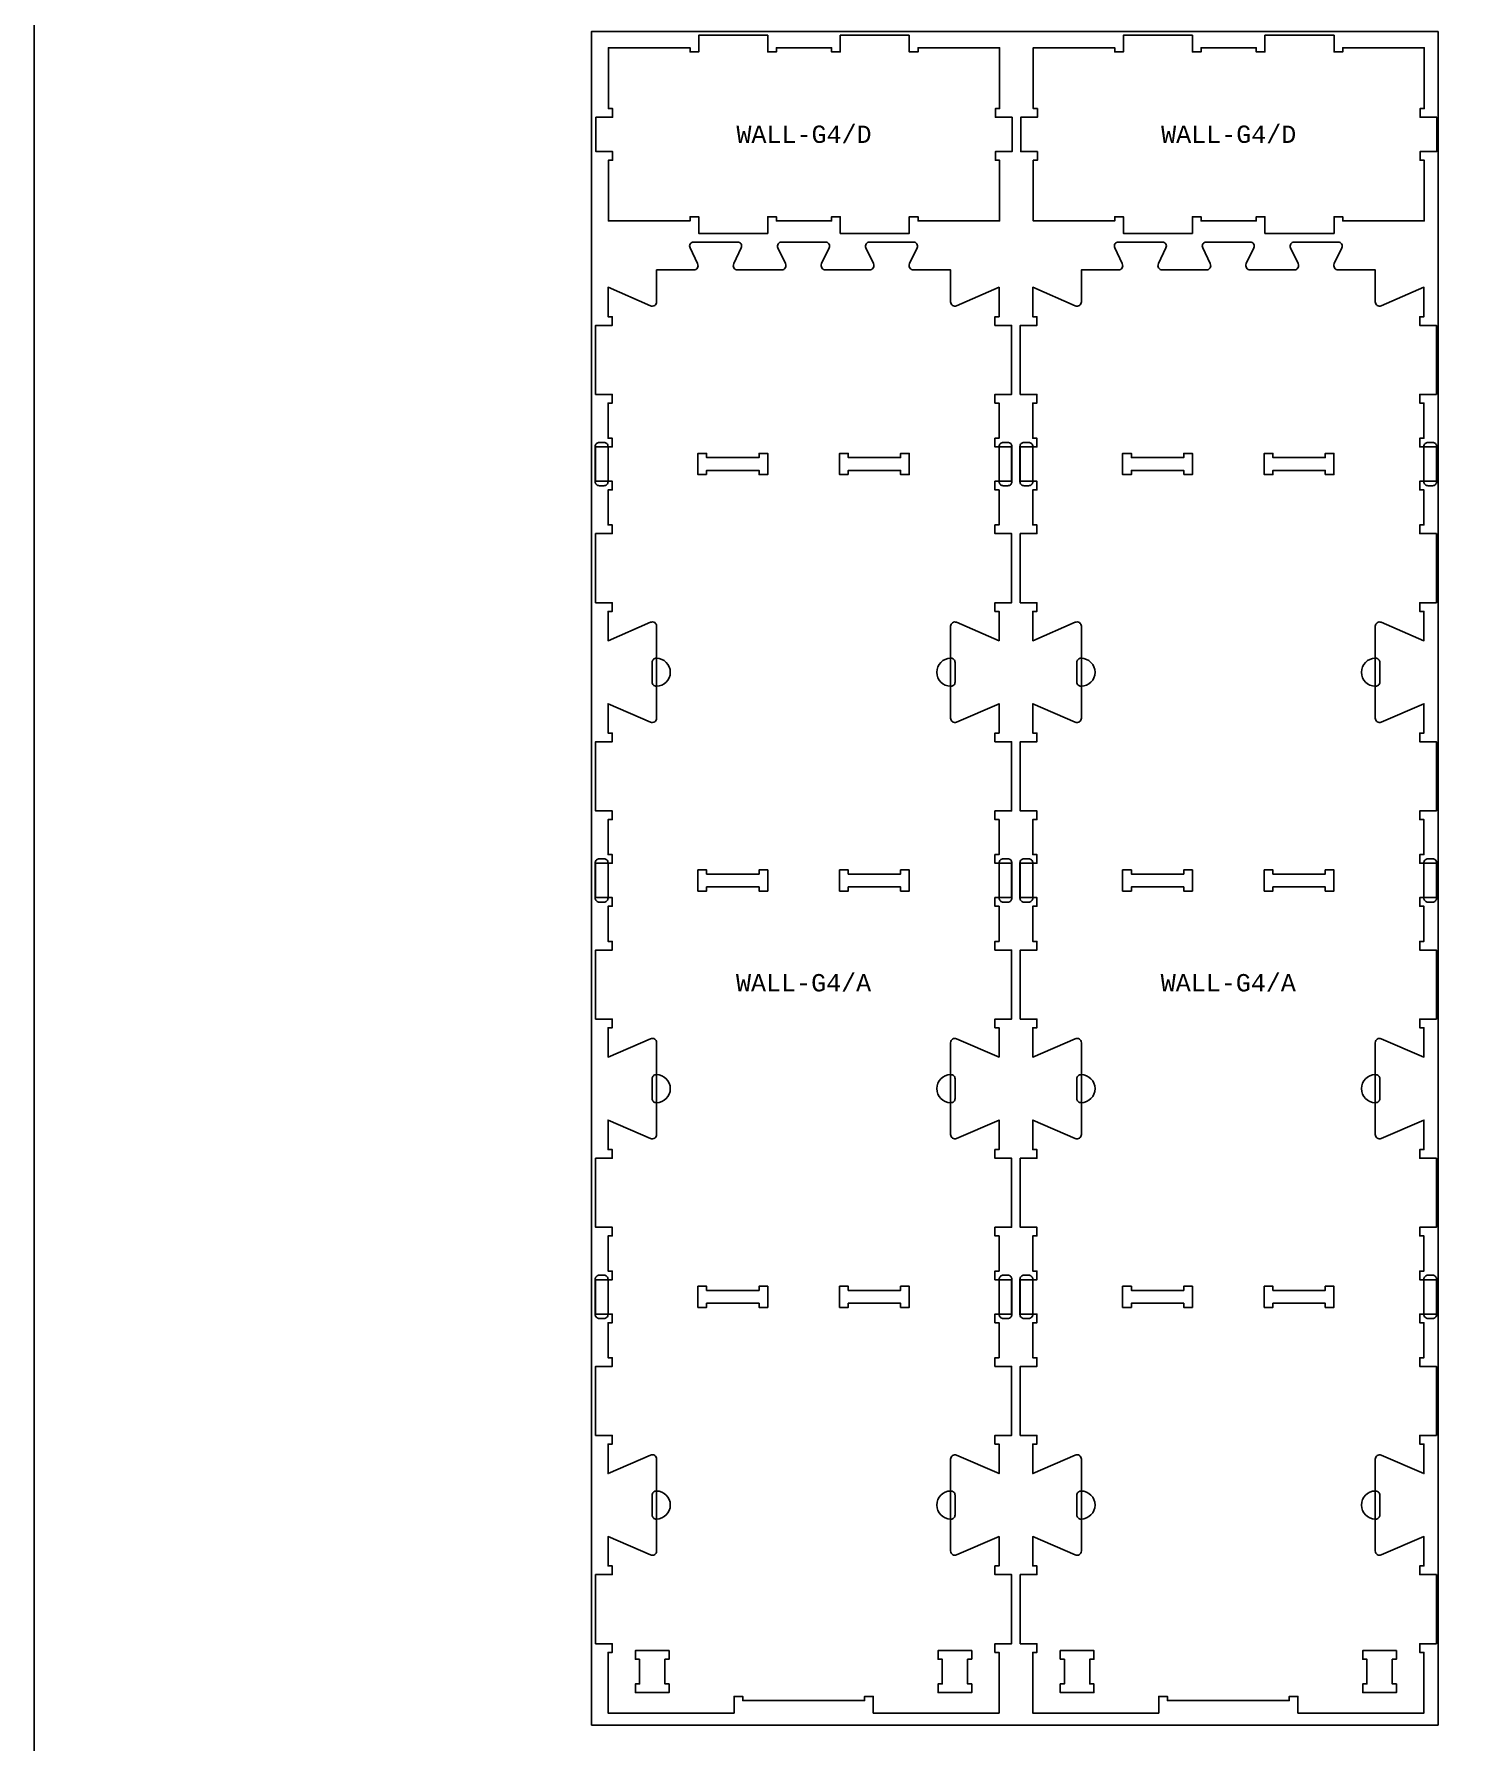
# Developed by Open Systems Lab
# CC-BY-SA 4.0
# Model space of a CAD drawing. Extents: x 0 to 12772, y 0 to 23683.
# Drawn here: x 0 to 2059, y 1267 to 3727 of the extents above; entities that cross this region are included whole.
import ezdxf

# ---------------------------------------------------------------- set-up
doc = ezdxf.new("R2010")
doc.units = 0
for name, color, linetype in [('0_SHEET_SPRUCEPLY_2440X122', 1, 'CONTINUOUS'), ('1_ANYTOOL_1MMDEEP_LABELS_S', 2, 'CONTINUOUS'), ('3_ANYTOOL_CUTTHROUGH_INSID', 4, 'CONTINUOUS'), ('4_ANYTOOL_CUTTHROUGH_OUTSI', 5, 'CONTINUOUS'), ('5_ANYTOOL_HALF_MILL_9MM_IN', 3, 'CONTINUOUS'), ('DONOTCUT', 7, 'CONTINUOUS')]:
    doc.layers.add(name, color=color, linetype=linetype)
doc.styles.add('MONOTXT_REGULAR', font='')
doc.styles.get('MONOTXT_REGULAR').set_extended_font_data('Monotxt')

msp = doc.modelspace()

# ---------------------------------------------------------------- linework, layer by layer
at = {"layer": '0_SHEET_SPRUCEPLY_2440X122'}
msp.add_lwpolyline([(803, 1290.9), (2023, 1290.9), (2023, 3730.9), (803, 3730.9)], close=True, dxfattribs=at)
at = {"layer": '3_ANYTOOL_CUTTHROUGH_INSID'}
for points in [[(969, 3092.6), (956.5, 3092.6), (956.5, 3123.1), (969, 3123.1), (969, 3117.1), (1044.5, 3117.1), (1044.5, 3123.1), (1057, 3123.1), (1057, 3092.6), (1044.5, 3092.6), (1044.5, 3098.6), (969, 3098.6)], [(1173, 3092.6), (1160.5, 3092.6), (1160.5, 3123.1), (1173, 3123.1), (1173, 3117.1), (1248.5, 3117.1), (1248.5, 3123.1), (1261, 3123.1), (1261, 3092.6), (1248.5, 3092.6), (1248.5, 3098.6), (1173, 3098.6)], [(1656.5, 3092.6), (1669, 3092.6), (1669, 3123.1), (1656.5, 3123.1), (1656.5, 3117.1), (1581, 3117.1), (1581, 3123.1), (1568.5, 3123.1), (1568.5, 3092.6), (1581, 3092.6), (1581, 3098.6), (1656.5, 3098.6)], [(1860.5, 3092.6), (1873, 3092.6), (1873, 3123.1), (1860.5, 3123.1), (1860.5, 3117.1), (1785, 3117.1), (1785, 3123.1), (1772.5, 3123.1), (1772.5, 3092.6), (1785, 3092.6), (1785, 3098.6), (1860.5, 3098.6)], [(956.5, 2492.9), (956.5, 2523.1), (969, 2523.1), (969, 2517.1), (1044.5, 2517.1), (1044.5, 2523.1), (1057, 2523.1), (1057, 2492.6), (1044.5, 2492.6), (1044.5, 2498.6), (969, 2498.6), (969, 2492.6), (956.5, 2492.6)], [(1261, 2522.9), (1261, 2492.6), (1248.5, 2492.6), (1248.5, 2498.6), (1173, 2498.6), (1173, 2492.6), (1160.5, 2492.6), (1160.5, 2523.1), (1173, 2523.1), (1173, 2517.1), (1248.5, 2517.1), (1248.5, 2523.1), (1261, 2523.1)], [(1568.5, 2522.9), (1568.5, 2492.6), (1581, 2492.6), (1581, 2498.6), (1656.5, 2498.6), (1656.5, 2492.6), (1669, 2492.6), (1669, 2523.1), (1656.5, 2523.1), (1656.5, 2517.1), (1581, 2517.1), (1581, 2523.1), (1568.5, 2523.1)], [(1873, 2492.9), (1873, 2523.1), (1860.5, 2523.1), (1860.5, 2517.1), (1785, 2517.1), (1785, 2523.1), (1772.5, 2523.1), (1772.5, 2492.6), (1785, 2492.6), (1785, 2498.6), (1860.5, 2498.6), (1860.5, 2492.6), (1873, 2492.6)], [(956.5, 1892.9), (956.5, 1923.1), (969, 1923.1), (969, 1917.1), (1044.5, 1917.1), (1044.5, 1923.1), (1057, 1923.1), (1057, 1892.6), (1044.5, 1892.6), (1044.5, 1898.6), (969, 1898.6), (969, 1892.6), (956.5, 1892.6)], [(1261, 1922.9), (1261, 1892.6), (1248.5, 1892.6), (1248.5, 1898.6), (1173, 1898.6), (1173, 1892.6), (1160.5, 1892.6), (1160.5, 1923.1), (1173, 1923.1), (1173, 1917.1), (1248.5, 1917.1), (1248.5, 1923.1), (1261, 1923.1)], [(1568.5, 1922.9), (1568.5, 1892.6), (1581, 1892.6), (1581, 1898.6), (1656.5, 1898.6), (1656.5, 1892.6), (1669, 1892.6), (1669, 1923.1), (1656.5, 1923.1), (1656.5, 1917.1), (1581, 1917.1), (1581, 1923.1), (1568.5, 1923.1)], [(1873, 1892.9), (1873, 1923.1), (1860.5, 1923.1), (1860.5, 1917.1), (1785, 1917.1), (1785, 1923.1), (1772.5, 1923.1), (1772.5, 1892.6), (1785, 1892.6), (1785, 1898.6), (1860.5, 1898.6), (1860.5, 1892.6), (1873, 1892.6)], [(872.5, 1385.6), (866.5, 1385.6), (866.5, 1398.1), (915, 1398.1), (915, 1385.6), (909, 1385.6), (909, 1350.1), (915, 1350.1), (915, 1337.6), (866.5, 1337.6), (866.5, 1350.1), (872.5, 1350.1)], [(1351, 1385.6), (1345, 1385.6), (1345, 1350.1), (1351, 1350.1), (1351, 1337.6), (1302.5, 1337.6), (1302.5, 1350.1), (1308.5, 1350.1), (1308.5, 1385.6), (1302.5, 1385.6), (1302.5, 1398.1), (1351, 1398.1)], [(1478.5, 1385.6), (1484.5, 1385.6), (1484.5, 1350.1), (1478.5, 1350.1), (1478.5, 1337.6), (1527, 1337.6), (1527, 1350.1), (1521, 1350.1), (1521, 1385.6), (1527, 1385.6), (1527, 1398.1), (1478.5, 1398.1)], [(1957, 1385.6), (1963, 1385.6), (1963, 1398.1), (1914.5, 1398.1), (1914.5, 1385.6), (1920.5, 1385.6), (1920.5, 1350.1), (1914.5, 1350.1), (1914.5, 1337.6), (1963, 1337.6), (1963, 1350.1), (1957, 1350.1)]]:
    msp.add_lwpolyline(points, close=True, dxfattribs=at)
at = {"layer": '4_ANYTOOL_CUTTHROUGH_OUTSI'}
for points in [[(1261.1, 3725.6), (1161.6, 3725.6), (1161.6, 3701.6), (1149.1, 3701.6), (1149.1, 3707.6), (1069.6, 3707.6), (1069.6, 3701.6), (1057.1, 3701.6), (1057.1, 3725.6), (957.6, 3725.6), (957.6, 3701.6), (945.1, 3701.6), (945.1, 3707.6), (827.6, 3707.6), (827.6, 3620.1), (833.6, 3620.1), (833.6, 3607.6), (809.6, 3607.6), (809.6, 3558.1), (833.6, 3558.1), (833.6, 3545.6), (827.6, 3545.6), (827.6, 3458.1), (945.1, 3458.1), (945.1, 3464.1), (957.6, 3464.1), (957.6, 3440.1), (1057.1, 3440.1), (1057.1, 3464.1), (1069.6, 3464.1), (1069.6, 3458.1), (1149.1, 3458.1), (1149.1, 3464.1), (1161.6, 3464.1), (1161.6, 3440.1), (1261.1, 3440.1), (1261.1, 3464.1), (1273.6, 3464.1), (1273.6, 3458.1), (1391.1, 3458.1), (1391.1, 3545.6), (1385.1, 3545.6), (1385.1, 3558.1), (1409.1, 3558.1), (1409.1, 3607.6), (1385.1, 3607.6), (1385.1, 3620.1), (1391.1, 3620.1), (1391.1, 3707.6), (1273.6, 3707.6), (1273.6, 3701.6), (1261.1, 3701.6)], [(1873.1, 3725.6), (1773.6, 3725.6), (1773.6, 3701.6), (1761.1, 3701.6), (1761.1, 3707.6), (1681.6, 3707.6), (1681.6, 3701.6), (1669.1, 3701.6), (1669.1, 3725.6), (1569.6, 3725.6), (1569.6, 3701.6), (1557.1, 3701.6), (1557.1, 3707.6), (1439.6, 3707.6), (1439.6, 3620.1), (1445.6, 3620.1), (1445.6, 3607.6), (1421.6, 3607.6), (1421.6, 3558.1), (1445.6, 3558.1), (1445.6, 3545.6), (1439.6, 3545.6), (1439.6, 3458.1), (1557.1, 3458.1), (1557.1, 3464.1), (1569.6, 3464.1), (1569.6, 3440.1), (1669.1, 3440.1), (1669.1, 3464.1), (1681.6, 3464.1), (1681.6, 3458.1), (1761.1, 3458.1), (1761.1, 3464.1), (1773.6, 3464.1), (1773.6, 3440.1), (1873.1, 3440.1), (1873.1, 3464.1), (1885.6, 3464.1), (1885.6, 3458.1), (2003.1, 3458.1), (2003.1, 3545.6), (1997.1, 3545.6), (1997.1, 3558.1), (2021.1, 3558.1), (2021.1, 3607.6), (1997.1, 3607.6), (1997.1, 3620.1), (2003.1, 3620.1), (2003.1, 3707.6), (1885.6, 3707.6), (1885.6, 3701.6), (1873.1, 3701.6)]]:
    msp.add_lwpolyline(points, close=True, dxfattribs=at)
for points in [[(1261.4, 3396.6), (1272.3, 3419.4, 0.551268), (1267.1, 3427.6), (1203.7, 3427.6, 0.551268), (1198.5, 3419.4), (1209.4, 3396.6, -0.551268), (1203.8, 3387.6), (1140.4, 3387.6, -0.551268), (1134.7, 3396.6), (1145.6, 3419.4, 0.551268), (1140.4, 3427.6), (1077, 3427.6, 0.551268), (1071.8, 3419.4), (1082.7, 3396.6, -0.551268), (1077.1, 3387.6), (1013.7, 3387.6, -0.551268), (1008, 3396.6), (1018.9, 3419.4, 0.551268), (1013.7, 3427.6), (950.3, 3427.6, 0.551268), (945.1, 3419.4), (956, 3396.6, -0.551268), (950.4, 3387.6), (897, 3387.6), (897, 3341.7), (897, 3341.7, -0.539734), (888.2, 3336), (827, 3362.5), (827, 3320.1), (833, 3320.1), (833, 3307.6), (809, 3307.6), (809, 3208.1), (833, 3208.1), (833, 3195.6), (827, 3195.6), (827, 3145.1), (833, 3145.1), (833, 3132.6), (809, 3132.6), (809, 3083.1), (833, 3083.1), (833, 3070.6), (827, 3070.6), (827, 3020.1), (833, 3020.1), (833, 3007.6), (809, 3007.6), (809, 2908.1), (833, 2908.1), (833, 2895.6), (827, 2895.6), (827, 2853.3), (888.2, 2879.8), (888.2, 2879.8, -0.539734), (897, 2874.1), (897, 2741.7, -0.539734), (888.2, 2736), (827, 2762.5), (827, 2720.1), (833, 2720.1), (833, 2707.6), (809, 2707.6), (809, 2608.1), (833, 2608.1), (833, 2595.6), (827, 2595.6), (827, 2545.1), (833, 2545.1), (833, 2532.6), (809, 2532.6), (809, 2483.1), (833, 2483.1), (833, 2470.6), (827, 2470.6), (827, 2420.1), (833, 2420.1), (833, 2407.6), (809, 2407.6), (809, 2308.1), (833, 2308.1), (833, 2295.6), (827, 2295.6), (827, 2253.3), (888.2, 2279.8), (888.2, 2279.8, -0.539734), (897, 2274.1), (897, 2141.7, -0.539734), (888.2, 2136), (827, 2162.5), (827, 2120.1), (833, 2120.1), (833, 2107.6), (809, 2107.6), (809, 2008.1), (833, 2008.1), (833, 1995.6), (827, 1995.6), (827, 1945.1), (833, 1945.1), (833, 1932.6), (809, 1932.6), (809, 1883.1), (833, 1883.1), (833, 1870.6), (827, 1870.6), (827, 1820.1), (833, 1820.1), (833, 1807.6), (809, 1807.6), (809, 1708.1), (833, 1708.1), (833, 1695.6), (827, 1695.6), (827, 1653.3), (888.2, 1679.8), (888.2, 1679.8, -0.539734), (897, 1674.1), (897, 1541.7, -0.539734), (888.2, 1536), (827, 1562.5), (827, 1520.1), (833, 1520.1), (833, 1507.6), (809, 1507.6), (809, 1408.1), (833, 1408.1), (833, 1395.6), (827, 1395.6), (827, 1308.1), (1008.5, 1308.1), (1008.5, 1332.1), (1021, 1332.1), (1021, 1326.1), (1196.5, 1326.1), (1196.5, 1332.1), (1209, 1332.1), (1209, 1308.1), (1390.5, 1308.1), (1390.5, 1395.6), (1384.5, 1395.6), (1384.5, 1408.1), (1408.5, 1408.1), (1408.5, 1507.6), (1384.5, 1507.6), (1384.5, 1520.1), (1390.5, 1520.1), (1390.5, 1562.5), (1329.2, 1536), (1329.2, 1536, -0.539734), (1320.5, 1541.7), (1320.5, 1674.1, -0.539734), (1329.2, 1679.8), (1390.5, 1653.3), (1390.5, 1695.6), (1384.5, 1695.6), (1384.5, 1708.1), (1408.5, 1708.1), (1408.5, 1807.6), (1384.5, 1807.6), (1384.5, 1820.1), (1390.5, 1820.1), (1390.5, 1870.6), (1384.5, 1870.6), (1384.5, 1883.1), (1408.5, 1883.1), (1408.5, 1932.6), (1384.5, 1932.6), (1384.5, 1945.1), (1390.5, 1945.1), (1390.5, 1995.6), (1384.5, 1995.6), (1384.5, 2008.1), (1408.5, 2008.1), (1408.5, 2107.6), (1384.5, 2107.6), (1384.5, 2120.1), (1390.5, 2120.1), (1390.5, 2162.5), (1329.2, 2136), (1329.2, 2136, -0.539734), (1320.5, 2141.7), (1320.5, 2274.1, -0.539734), (1329.2, 2279.8), (1390.5, 2253.3), (1390.5, 2295.6), (1384.5, 2295.6), (1384.5, 2308.1), (1408.5, 2308.1), (1408.5, 2407.6), (1384.5, 2407.6), (1384.5, 2420.1), (1390.5, 2420.1), (1390.5, 2470.6), (1384.5, 2470.6), (1384.5, 2483.1), (1408.5, 2483.1), (1408.5, 2532.6), (1384.5, 2532.6), (1384.5, 2545.1), (1390.5, 2545.1), (1390.5, 2595.6), (1384.5, 2595.6), (1384.5, 2608.1), (1408.5, 2608.1), (1408.5, 2707.6), (1384.5, 2707.6), (1384.5, 2720.1), (1390.5, 2720.1), (1390.5, 2762.5), (1329.2, 2736), (1329.2, 2736, -0.539734), (1320.5, 2741.7), (1320.5, 2874.1, -0.539734), (1329.2, 2879.8), (1390.5, 2853.3), (1390.5, 2895.6), (1384.5, 2895.6), (1384.5, 2908.1), (1408.5, 2908.1), (1408.5, 3007.6), (1384.5, 3007.6), (1384.5, 3020.1), (1390.5, 3020.1), (1390.5, 3070.6), (1384.5, 3070.6), (1384.5, 3083.1), (1408.5, 3083.1), (1408.5, 3132.6), (1384.5, 3132.6), (1384.5, 3145.1), (1390.5, 3145.1), (1390.5, 3195.6), (1384.5, 3195.6), (1384.5, 3208.1), (1408.5, 3208.1), (1408.5, 3307.6), (1384.5, 3307.6), (1384.5, 3320.1), (1390.5, 3320.1), (1390.5, 3362.5), (1329.2, 3336), (1329.2, 3336, -0.539734), (1320.5, 3341.7), (1320.5, 3387.6), (1267.1, 3387.6), (1267.1, 3387.6, -0.551268)], [(1568, 3396.6), (1557.1, 3419.4, -0.551268), (1562.3, 3427.6), (1625.7, 3427.6, -0.551268), (1630.9, 3419.4), (1620, 3396.6, 0.551268), (1625.7, 3387.6), (1689.1, 3387.6, 0.551268), (1694.7, 3396.6), (1683.8, 3419.4, -0.551268), (1689, 3427.6), (1752.4, 3427.6, -0.551268), (1757.6, 3419.4), (1746.7, 3396.6, 0.551268), (1752.4, 3387.6), (1815.8, 3387.6, 0.551268), (1821.4, 3396.6), (1810.5, 3419.4, -0.551268), (1815.7, 3427.6), (1879.1, 3427.6, -0.551268), (1884.3, 3419.4), (1873.4, 3396.6, 0.551268), (1879.1, 3387.6), (1932.5, 3387.6), (1932.5, 3341.7), (1932.5, 3341.7, 0.539734), (1941.2, 3336), (2002.5, 3362.5), (2002.5, 3320.1), (1996.5, 3320.1), (1996.5, 3307.6), (2020.5, 3307.6), (2020.5, 3208.1), (1996.5, 3208.1), (1996.5, 3195.6), (2002.5, 3195.6), (2002.5, 3145.1), (1996.5, 3145.1), (1996.5, 3132.6), (2020.5, 3132.6), (2020.5, 3083.1), (1996.5, 3083.1), (1996.5, 3070.6), (2002.5, 3070.6), (2002.5, 3020.1), (1996.5, 3020.1), (1996.5, 3007.6), (2020.5, 3007.6), (2020.5, 2908.1), (1996.5, 2908.1), (1996.5, 2895.6), (2002.5, 2895.6), (2002.5, 2853.3), (1941.2, 2879.8), (1941.2, 2879.8, 0.539734), (1932.5, 2874.1), (1932.5, 2741.7, 0.539734), (1941.2, 2736), (2002.5, 2762.5), (2002.5, 2720.1), (1996.5, 2720.1), (1996.5, 2707.6), (2020.5, 2707.6), (2020.5, 2608.1), (1996.5, 2608.1), (1996.5, 2595.6), (2002.5, 2595.6), (2002.5, 2545.1), (1996.5, 2545.1), (1996.5, 2532.6), (2020.5, 2532.6), (2020.5, 2483.1), (1996.5, 2483.1), (1996.5, 2470.6), (2002.5, 2470.6), (2002.5, 2420.1), (1996.5, 2420.1), (1996.5, 2407.6), (2020.5, 2407.6), (2020.5, 2308.1), (1996.5, 2308.1), (1996.5, 2295.6), (2002.5, 2295.6), (2002.5, 2253.3), (1941.2, 2279.8), (1941.2, 2279.8, 0.539734), (1932.5, 2274.1), (1932.5, 2141.7, 0.539734), (1941.2, 2136), (2002.5, 2162.5), (2002.5, 2120.1), (1996.5, 2120.1), (1996.5, 2107.6), (2020.5, 2107.6), (2020.5, 2008.1), (1996.5, 2008.1), (1996.5, 1995.6), (2002.5, 1995.6), (2002.5, 1945.1), (1996.5, 1945.1), (1996.5, 1932.6), (2020.5, 1932.6), (2020.5, 1883.1), (1996.5, 1883.1), (1996.5, 1870.6), (2002.5, 1870.6), (2002.5, 1820.1), (1996.5, 1820.1), (1996.5, 1807.6), (2020.5, 1807.6), (2020.5, 1708.1), (1996.5, 1708.1), (1996.5, 1695.6), (2002.5, 1695.6), (2002.5, 1653.3), (1941.2, 1679.8), (1941.2, 1679.8, 0.539734), (1932.5, 1674.1), (1932.5, 1541.7, 0.539734), (1941.2, 1536), (2002.5, 1562.5), (2002.5, 1520.1), (1996.5, 1520.1), (1996.5, 1507.6), (2020.5, 1507.6), (2020.5, 1408.1), (1996.5, 1408.1), (1996.5, 1395.6), (2002.5, 1395.6), (2002.5, 1308.1), (1821, 1308.1), (1821, 1332.1), (1808.5, 1332.1), (1808.5, 1326.1), (1633, 1326.1), (1633, 1332.1), (1620.5, 1332.1), (1620.5, 1308.1), (1439, 1308.1), (1439, 1395.6), (1445, 1395.6), (1445, 1408.1), (1421, 1408.1), (1421, 1507.6), (1445, 1507.6), (1445, 1520.1), (1439, 1520.1), (1439, 1562.5), (1500.2, 1536), (1500.2, 1536, 0.539734), (1509, 1541.7), (1509, 1674.1, 0.539734), (1500.2, 1679.8), (1439, 1653.3), (1439, 1695.6), (1445, 1695.6), (1445, 1708.1), (1421, 1708.1), (1421, 1807.6), (1445, 1807.6), (1445, 1820.1), (1439, 1820.1), (1439, 1870.6), (1445, 1870.6), (1445, 1883.1), (1421, 1883.1), (1421, 1932.6), (1445, 1932.6), (1445, 1945.1), (1439, 1945.1), (1439, 1995.6), (1445, 1995.6), (1445, 2008.1), (1421, 2008.1), (1421, 2107.6), (1445, 2107.6), (1445, 2120.1), (1439, 2120.1), (1439, 2162.5), (1500.2, 2136), (1500.2, 2136, 0.539734), (1509, 2141.7), (1509, 2274.1, 0.539734), (1500.2, 2279.8), (1439, 2253.3), (1439, 2295.6), (1445, 2295.6), (1445, 2308.1), (1421, 2308.1), (1421, 2407.6), (1445, 2407.6), (1445, 2420.1), (1439, 2420.1), (1439, 2470.6), (1445, 2470.6), (1445, 2483.1), (1421, 2483.1), (1421, 2532.6), (1445, 2532.6), (1445, 2545.1), (1439, 2545.1), (1439, 2595.6), (1445, 2595.6), (1445, 2608.1), (1421, 2608.1), (1421, 2707.6), (1445, 2707.6), (1445, 2720.1), (1439, 2720.1), (1439, 2762.5), (1500.2, 2736), (1500.2, 2736, 0.539734), (1509, 2741.7), (1509, 2874.1, 0.539734), (1500.2, 2879.8), (1439, 2853.3), (1439, 2895.6), (1445, 2895.6), (1445, 2908.1), (1421, 2908.1), (1421, 3007.6), (1445, 3007.6), (1445, 3020.1), (1439, 3020.1), (1439, 3070.6), (1445, 3070.6), (1445, 3083.1), (1421, 3083.1), (1421, 3132.6), (1445, 3132.6), (1445, 3145.1), (1439, 3145.1), (1439, 3195.6), (1445, 3195.6), (1445, 3208.1), (1421, 3208.1), (1421, 3307.6), (1445, 3307.6), (1445, 3320.1), (1439, 3320.1), (1439, 3362.5), (1500.2, 3336), (1500.2, 3336, 0.539734), (1509, 3341.7), (1509, 3387.6), (1562.4, 3387.6), (1562.4, 3387.6, 0.551268)]]:
    msp.add_lwpolyline(points, format="xyb", close=True, dxfattribs=at)
at = {"layer": '5_ANYTOOL_HALF_MILL_9MM_IN'}
for points in [[(808.5, 3082.6, 0.414214), (814.5, 3076.6), (821, 3076.6, 0.414214), (827, 3082.6), (827, 3133.1, 0.414214), (821, 3139.1), (814.5, 3139.1, 0.414214), (808.5, 3133.1)], [(1409, 3082.6, -0.414214), (1403, 3076.6), (1396.5, 3076.6, -0.414214), (1390.5, 3082.6), (1390.5, 3133.1, -0.414214), (1396.5, 3139.1), (1403, 3139.1, -0.414214), (1409, 3133.1)], [(1420.5, 3082.6, 0.414214), (1426.5, 3076.6), (1433, 3076.6, 0.414214), (1439, 3082.6), (1439, 3133.1, 0.414214), (1433, 3139.1), (1426.5, 3139.1, 0.414214), (1420.5, 3133.1)], [(2021, 3082.6, -0.414214), (2015, 3076.6), (2008.5, 3076.6, -0.414214), (2002.5, 3082.6), (2002.5, 3133.1, -0.414214), (2008.5, 3139.1), (2015, 3139.1, -0.414214), (2021, 3133.1)], [(896.5, 2787.6), (896.7, 2787.6, 0.987577), (896.7, 2828.1), (896.5, 2828.1, 0.414362), (890.5, 2822.1), (890.5, 2793.6, 0.414362)], [(1321, 2787.6), (1320.7, 2787.6, -0.987577), (1320.7, 2828.1), (1321, 2828.1, -0.414362), (1327, 2822.1), (1327, 2793.6, -0.414362)], [(1508.5, 2787.6), (1508.7, 2787.6, 0.987577), (1508.7, 2828.1), (1508.5, 2828.1, 0.414362), (1502.5, 2822.1), (1502.5, 2793.6, 0.414362)], [(1933, 2787.6), (1932.7, 2787.6, -0.987577), (1932.7, 2828.1), (1933, 2828.1, -0.414362), (1939, 2822.1), (1939, 2793.6, -0.414362)], [(808.5, 2482.6, 0.414214), (814.5, 2476.6), (821, 2476.6, 0.414214), (827, 2482.6), (827, 2533.1, 0.414214), (821, 2539.1), (814.5, 2539.1, 0.414214), (808.5, 2533.1)], [(1409, 2482.6, -0.414214), (1403, 2476.6), (1396.5, 2476.6, -0.414214), (1390.5, 2482.6), (1390.5, 2533.1, -0.414214), (1396.5, 2539.1), (1403, 2539.1, -0.414214), (1409, 2533.1)], [(1420.5, 2482.6, 0.414214), (1426.5, 2476.6), (1433, 2476.6, 0.414214), (1439, 2482.6), (1439, 2533.1, 0.414214), (1433, 2539.1), (1426.5, 2539.1, 0.414214), (1420.5, 2533.1)], [(2021, 2482.6, -0.414214), (2015, 2476.6), (2008.5, 2476.6, -0.414214), (2002.5, 2482.6), (2002.5, 2533.1, -0.414214), (2008.5, 2539.1), (2015, 2539.1, -0.414214), (2021, 2533.1)], [(896.5, 2187.6), (896.7, 2187.6, 0.987577), (896.7, 2228.1), (896.5, 2228.1, 0.414362), (890.5, 2222.1), (890.5, 2193.6, 0.414362)], [(1321, 2187.6), (1320.7, 2187.6, -0.987577), (1320.7, 2228.1), (1321, 2228.1, -0.414362), (1327, 2222.1), (1327, 2193.6, -0.414362)], [(1508.5, 2187.6), (1508.7, 2187.6, 0.987577), (1508.7, 2228.1), (1508.5, 2228.1, 0.414362), (1502.5, 2222.1), (1502.5, 2193.6, 0.414362)], [(1933, 2187.6), (1932.7, 2187.6, -0.987577), (1932.7, 2228.1), (1933, 2228.1, -0.414362), (1939, 2222.1), (1939, 2193.6, -0.414362)], [(808.5, 1882.6, 0.414214), (814.5, 1876.6), (821, 1876.6, 0.414214), (827, 1882.6), (827, 1933.1, 0.414214), (821, 1939.1), (814.5, 1939.1, 0.414214), (808.5, 1933.1)], [(1409, 1882.6, -0.414214), (1403, 1876.6), (1396.5, 1876.6, -0.414214), (1390.5, 1882.6), (1390.5, 1933.1, -0.414214), (1396.5, 1939.1), (1403, 1939.1, -0.414214), (1409, 1933.1)], [(1420.5, 1882.6, 0.414214), (1426.5, 1876.6), (1433, 1876.6, 0.414214), (1439, 1882.6), (1439, 1933.1, 0.414214), (1433, 1939.1), (1426.5, 1939.1, 0.414214), (1420.5, 1933.1)], [(2021, 1882.6, -0.414214), (2015, 1876.6), (2008.5, 1876.6, -0.414214), (2002.5, 1882.6), (2002.5, 1933.1, -0.414214), (2008.5, 1939.1), (2015, 1939.1, -0.414214), (2021, 1933.1)], [(896.5, 1587.6), (896.7, 1587.6, 0.987577), (896.7, 1628.1), (896.5, 1628.1, 0.414362), (890.5, 1622.1), (890.5, 1593.6, 0.414362)], [(1321, 1587.6), (1320.7, 1587.6, -0.987577), (1320.7, 1628.1), (1321, 1628.1, -0.414362), (1327, 1622.1), (1327, 1593.6, -0.414362)], [(1508.5, 1587.6), (1508.7, 1587.6, 0.987577), (1508.7, 1628.1), (1508.5, 1628.1, 0.414362), (1502.5, 1622.1), (1502.5, 1593.6, 0.414362)], [(1933, 1587.6), (1932.7, 1587.6, -0.987577), (1932.7, 1628.1), (1933, 1628.1, -0.414362), (1939, 1622.1), (1939, 1593.6, -0.414362)]]:
    msp.add_lwpolyline(points, format="xyb", close=True, dxfattribs=at)
at = {"layer": 'DONOTCUT'}
msp.add_lwpolyline([(0, 0), (7173.1, 0), (7173.1, 5593.4), (0, 5593.4)], close=True, dxfattribs=at)

# ---------------------------------------------------------------- texts
at = {"layer": '1_ANYTOOL_1MMDEEP_LABELS_S', "char_height": 25, "width": 486.757, "attachment_point": 5, "style": 'MONOTXT_REGULAR'}
for s, insert in [('WALL-G4/D', (1109.3, 3582.9)), ('WALL-G4/D', (1721.3, 3582.9)), ('WALL-G4/A', (1108.7, 2360.3)), ('WALL-G4/A', (1720.7, 2360.3))]:
    msp.add_mtext(s, dxfattribs=dict(at, insert=insert))

doc.saveas('drawing.dxf')
